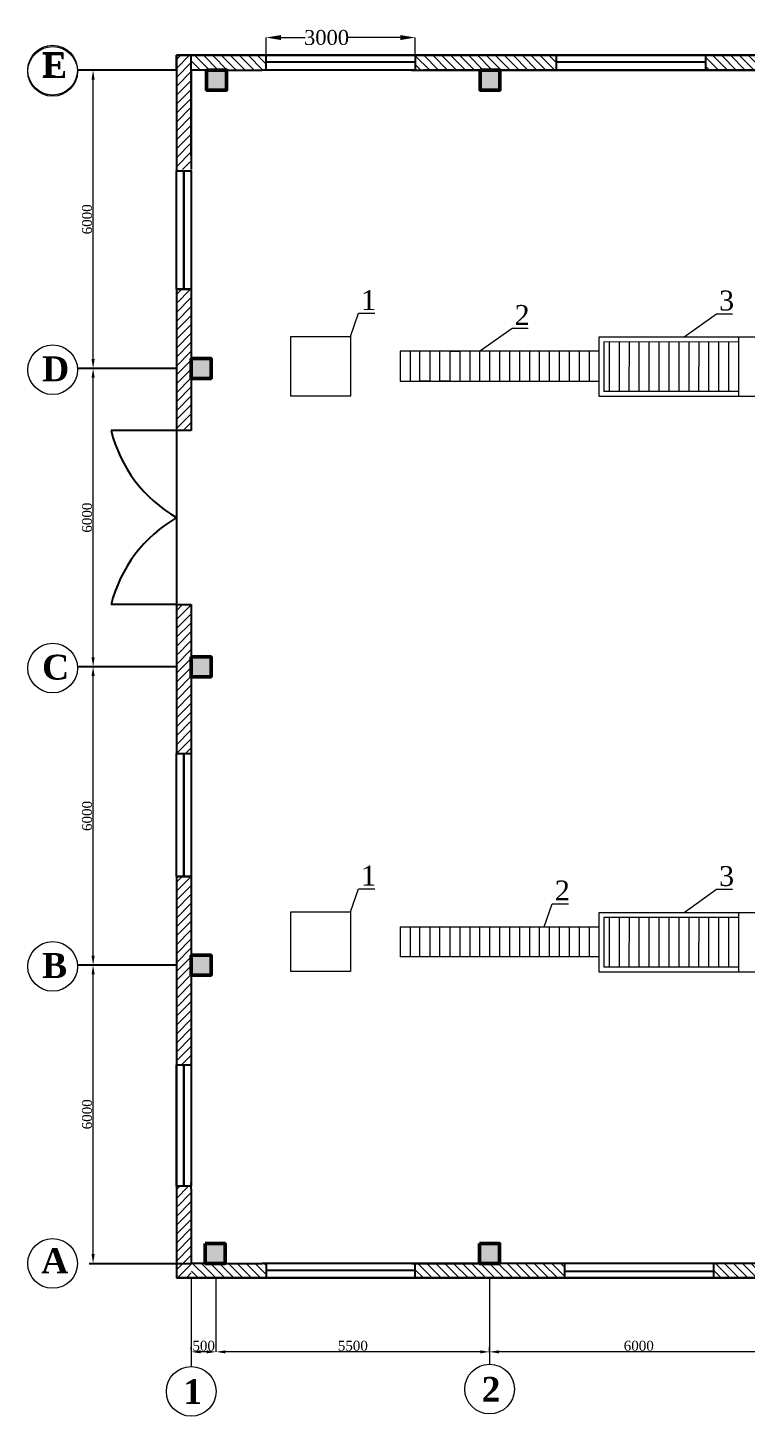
# Model space of a CAD drawing. Header units: inches. Extents: x -4475333 to 345677417, y -211198149 to 2125895.
# Drawn here: x -1902522 to -1888074, y 1209227 to 1237152 of the extents above; entities that cross this region are included whole.
import ezdxf

# ---------------------------------------------------------------- set-up
doc = ezdxf.new("R2010")
doc.units = ezdxf.units.IN
doc.header["$LTSCALE"] = 150
doc.header["$MEASUREMENT"] = 0
for name, color, linetype, lineweight in [('1. N thuong', 255, 'Continuous', 0), ('chuthichso', 8, 'Continuous', 0), ('cot', 2, 'Continuous', 50), ('NHA XUONG', 80, 'Continuous', 50)]:
    doc.layers.add(name, color=color, linetype=linetype, lineweight=lineweight)
for name, color, linetype in [('12132', 7, 'Continuous'), ('132132', 7, 'Continuous'), ('BUOC COT', 7, 'Continuous'), ('MATCAT', 132, 'Continuous')]:
    doc.layers.add(name, color=color, linetype=linetype)
doc.styles.add('1', font='times.ttf')
doc.styles.add('CHU DAM', font='arialbd.ttf', dxfattribs={"height": 200})
doc.styles.add('KICHTHUOC', font='times.ttf')
doc.styles.get("Standard").update_dxf_attribs({"font": 'times.ttf', "height": 100})
doc.dimstyles.new('75', dxfattribs={"dimtxt": 200, "dimasz": 188, "dimexe": 94, "dimexo": 47, "dimgap": 20, "dimtad": 1, "dimtoh": 1, "dimdec": 0, "dimtxsty": '1', "dimcen": 2.5, "dimclrt": 256, "dimadec": 0, "dimazin": 0, "dimtfac": 1, "dimtdec": 0, "dimtix": 1, "dimtmove": 0, "dimatfit": 2, "dimfxl": 1, "dimlwd": 9, "dimlwe": 9, "dimarcsym": 0})
doc.dimstyles.new('KICH THUOC HANG', dxfattribs={"dimtxt": 300, "dimasz": 300, "dimexe": 1.25, "dimexo": 0.625, "dimtad": 0, "dimtoh": 1, "dimdec": 0, "dimtxsty": 'KICHTHUOC', "dimcen": 2.5, "dimclrd": 256, "dimclre": 256, "dimclrt": 256, "dimadec": 0, "dimazin": 0, "dimtfac": 1, "dimtdec": 0, "dimtmove": 0, "dimatfit": 3, "dimldrblk": 'OBLIQUE', "dimfxl": 1, "dimlwd": 13, "dimlwe": 13, "dimarcsym": 1})

# ---------------------------------------------------------------- blocks, each defined once
blk = doc.blocks.new('*D136')
at = {"layer": '132132', "color": 0, "lineweight": 9, "ltscale": 3, "transparency": 16777216}
for p, q in [((-1901209, 1212488), (-1901209, 1218112)), ((-1901162, 1218300), (-1901115, 1218300)), ((-1901241, 1212300), (-1901115, 1212300))]:
    blk.add_line(p, q, dxfattribs=at)
at = {"layer": '132132', "color": 0, "lineweight": 0, "ltscale": 3, "transparency": 16777216}
for points in [[(-1901240, 1218112), (-1901177, 1218112), (-1901209, 1218300)], [(-1901240, 1212488), (-1901177, 1212488), (-1901209, 1212300)]]:
    blk.add_solid(points, dxfattribs=at)
at = {"layer": 'Defpoints', "color": 0, "lineweight": 0, "ltscale": 3, "transparency": 16777216}
for p in [(-1901209, 1218300), (-1901209, 1218300), (-1901288, 1212300)]:
    blk.add_point(p, dxfattribs=at)
at = {"layer": '132132', "lineweight": 9, "ltscale": 3, "transparency": 16777216, "insert": (-1901330, 1215300), "char_height": 200, "attachment_point": 5, "rotation": 90, "style": '1'}
blk.add_mtext('6000', dxfattribs=at)
blk = doc.blocks.new('*D139')
at = {"layer": '132132', "color": 0, "lineweight": 9, "ltscale": 3, "transparency": 16777216}
for p, q in [((-1893235, 1210569), (-1893235, 1210616)), ((-1887235, 1210569), (-1887235, 1210616)), ((-1887423, 1210522), (-1893047, 1210522))]:
    blk.add_line(p, q, dxfattribs=at)
at = {"layer": '132132', "color": 0, "lineweight": 0, "ltscale": 3, "transparency": 16777216}
for points in [[(-1893047, 1210553), (-1893047, 1210491), (-1893235, 1210522)], [(-1887423, 1210553), (-1887423, 1210491), (-1887235, 1210522)]]:
    blk.add_solid(points, dxfattribs=at)
at = {"layer": 'Defpoints', "color": 0, "lineweight": 0, "ltscale": 3, "transparency": 16777216}
for p in [(-1893235, 1210522), (-1893235, 1210522), (-1887235, 1210522)]:
    blk.add_point(p, dxfattribs=at)
at = {"layer": '132132', "lineweight": 9, "ltscale": 3, "transparency": 16777216, "insert": (-1890235, 1210644), "char_height": 200, "attachment_point": 5, "style": '1'}
blk.add_mtext('6000', dxfattribs=at)
blk = doc.blocks.new('*D140')
at = {"layer": '132132', "color": 0, "lineweight": 9, "ltscale": 3, "transparency": 16777216}
for p, q in [((-1899235, 1210569), (-1899235, 1210616)), ((-1898735, 1210569), (-1898735, 1210616)), ((-1898923, 1210522), (-1899047, 1210522))]:
    blk.add_line(p, q, dxfattribs=at)
at = {"layer": '132132', "color": 0, "lineweight": 0, "ltscale": 3, "transparency": 16777216}
for points in [[(-1899047, 1210553), (-1899047, 1210491), (-1899235, 1210522)], [(-1898923, 1210553), (-1898923, 1210491), (-1898735, 1210522)]]:
    blk.add_solid(points, dxfattribs=at)
at = {"layer": 'Defpoints', "color": 0, "lineweight": 0, "ltscale": 3, "transparency": 16777216}
for p in [(-1899235, 1210522), (-1899235, 1210522), (-1898735, 1210522)]:
    blk.add_point(p, dxfattribs=at)
at = {"layer": '132132', "lineweight": 9, "ltscale": 3, "transparency": 16777216, "insert": (-1898985, 1210644), "char_height": 200, "attachment_point": 5, "style": '1'}
blk.add_mtext('500', dxfattribs=at)
blk = doc.blocks.new('*D141')
at = {"layer": '132132', "color": 0, "lineweight": 9, "ltscale": 3, "transparency": 16777216}
for p, q in [((-1898735, 1210569), (-1898735, 1210616)), ((-1893235, 1210569), (-1893235, 1210616)), ((-1893423, 1210522), (-1898547, 1210522))]:
    blk.add_line(p, q, dxfattribs=at)
at = {"layer": '132132', "color": 0, "lineweight": 0, "ltscale": 3, "transparency": 16777216}
for points in [[(-1898547, 1210553), (-1898547, 1210491), (-1898735, 1210522)], [(-1893423, 1210553), (-1893423, 1210491), (-1893235, 1210522)]]:
    blk.add_solid(points, dxfattribs=at)
at = {"layer": 'Defpoints', "color": 0, "lineweight": 0, "ltscale": 3, "transparency": 16777216}
for p in [(-1898735, 1210522), (-1898735, 1210522), (-1893235, 1210522)]:
    blk.add_point(p, dxfattribs=at)
at = {"layer": '132132', "lineweight": 9, "ltscale": 3, "transparency": 16777216, "insert": (-1895985, 1210644), "char_height": 200, "attachment_point": 5, "style": '1'}
blk.add_mtext('5500', dxfattribs=at)
blk = doc.blocks.new('*D146')
at = {"layer": '132132', "color": 0, "lineweight": 9, "ltscale": 3, "transparency": 16777216}
for p, q in [((-1901161, 1224300), (-1901114, 1224300)), ((-1901208, 1218488), (-1901208, 1224112)), ((-1901241, 1218300), (-1901114, 1218300))]:
    blk.add_line(p, q, dxfattribs=at)
at = {"layer": '132132', "color": 0, "lineweight": 0, "ltscale": 3, "transparency": 16777216}
for points in [[(-1901240, 1224112), (-1901177, 1224112), (-1901208, 1224300)], [(-1901240, 1218488), (-1901177, 1218488), (-1901208, 1218300)]]:
    blk.add_solid(points, dxfattribs=at)
at = {"layer": 'Defpoints', "color": 0, "lineweight": 0, "ltscale": 3, "transparency": 16777216}
for p in [(-1901208, 1224300), (-1901208, 1224300), (-1901288, 1218300)]:
    blk.add_point(p, dxfattribs=at)
at = {"layer": '132132', "lineweight": 9, "ltscale": 3, "transparency": 16777216, "insert": (-1901330, 1221300), "char_height": 200, "attachment_point": 5, "rotation": 90, "style": '1'}
blk.add_mtext('6000', dxfattribs=at)
blk = doc.blocks.new('*D147')
at = {"layer": '132132', "color": 0, "lineweight": 9, "ltscale": 3, "transparency": 16777216}
for p, q in [((-1901208, 1224488), (-1901208, 1230112)), ((-1901161, 1230300), (-1901114, 1230300)), ((-1901241, 1224300), (-1901114, 1224300))]:
    blk.add_line(p, q, dxfattribs=at)
at = {"layer": '132132', "color": 0, "lineweight": 0, "ltscale": 3, "transparency": 16777216}
for points in [[(-1901240, 1230112), (-1901177, 1230112), (-1901208, 1230300)], [(-1901240, 1224488), (-1901177, 1224488), (-1901208, 1224300)]]:
    blk.add_solid(points, dxfattribs=at)
at = {"layer": 'Defpoints', "color": 0, "lineweight": 0, "ltscale": 3, "transparency": 16777216}
for p in [(-1901208, 1230300), (-1901208, 1230300), (-1901288, 1224300)]:
    blk.add_point(p, dxfattribs=at)
at = {"layer": '132132', "lineweight": 9, "ltscale": 3, "transparency": 16777216, "insert": (-1901330, 1227300), "char_height": 200, "attachment_point": 5, "rotation": 90, "style": '1'}
blk.add_mtext('6000', dxfattribs=at)
blk = doc.blocks.new('*D148')
at = {"layer": '132132', "color": 0, "lineweight": 9, "ltscale": 3, "transparency": 16777216}
for p, q in [((-1901162, 1236299), (-1901115, 1236299)), ((-1901209, 1230488), (-1901209, 1236111)), ((-1901241, 1230300), (-1901115, 1230300))]:
    blk.add_line(p, q, dxfattribs=at)
at = {"layer": '132132', "color": 0, "lineweight": 0, "ltscale": 3, "transparency": 16777216}
for points in [[(-1901240, 1236111), (-1901177, 1236111), (-1901209, 1236299)], [(-1901240, 1230488), (-1901177, 1230488), (-1901209, 1230300)]]:
    blk.add_solid(points, dxfattribs=at)
at = {"layer": 'Defpoints', "color": 0, "lineweight": 0, "ltscale": 3, "transparency": 16777216}
for p in [(-1901209, 1236299), (-1901209, 1236299), (-1901288, 1230300)]:
    blk.add_point(p, dxfattribs=at)
at = {"layer": '132132', "lineweight": 9, "ltscale": 3, "transparency": 16777216, "insert": (-1901330, 1233300), "char_height": 200, "attachment_point": 5, "rotation": 90, "style": '1'}
blk.add_mtext('6000', dxfattribs=at)
blk = doc.blocks.new('*D152')
at = {"layer": '132132', "lineweight": 13, "transparency": 16777216}
for p, q in [((-1897731, 1236599), (-1897731, 1236956)), ((-1897431, 1236955), (-1896941, 1236955)), ((-1895031, 1236955), (-1896088, 1236955)), ((-1894731, 1236599), (-1894731, 1236956))]:
    blk.add_line(p, q, dxfattribs=at)
at = {"layer": '132132', "lineweight": 0, "transparency": 16777216}
for points in [[(-1897431, 1237005), (-1897431, 1236905), (-1897731, 1236955)], [(-1895031, 1237005), (-1895031, 1236905), (-1894731, 1236955)]]:
    blk.add_solid(points, dxfattribs=at)
at = {"layer": 'Defpoints', "color": 0, "lineweight": 0, "transparency": 16777216}
for p in [(-1894731, 1236955), (-1897731, 1236598), (-1894731, 1236598)]:
    blk.add_point(p, dxfattribs=at)
at = {"layer": '132132', "lineweight": 9, "transparency": 16777216, "insert": (-1896514, 1236955), "char_height": 300, "attachment_point": 5, "style": 'KICHTHUOC'}
blk.add_mtext('3000', dxfattribs=at)
blk = doc.blocks.new('_Oblique')
at = {"color": 0, "linetype": 'ByBlock', "lineweight": -2}
blk.add_line((-0.5, -0.5), (0.5, 0.5), dxfattribs=at)

msp = doc.modelspace()

# ---------------------------------------------------------------- hatches: boundary and pattern name
at = {"layer": '12132', "lineweight": 5}
h = msp.add_hatch(dxfattribs=at)
h.set_pattern_fill('ANSI31', color=3, scale=40, style=0)
h.set_pattern_definition([(45, (-5149791.03, 1175681.84), (-89.802561, 89.802561), [])])
h.paths.add_polyline_path([(-1899234.9, 1235744.2), (-1899234.9, 1236597.9), (-1899530.6, 1236598.3), (-1899533.5, 1236244.2), (-1899533.5, 1234299.7), (-1899234.9, 1234299.7)])
h = msp.add_hatch(dxfattribs=at)
h.set_pattern_fill('ANSI31', color=3, scale=40, angle=-90, style=0)
h.set_pattern_definition([(315, (-1958859.7, 4462547.19), (89.802561, 89.802561), [])])
h.paths.add_polyline_path([(-1898797.4, 1236598.1), (-1897730.5, 1236598.1), (-1897730.5, 1236299.6), (-1898297.4, 1236299.6), (-1899224, 1236299.6), (-1899224, 1236598.1)])
h = msp.add_hatch(dxfattribs=at)
h.set_pattern_fill('ANSI31', color=3, scale=40, angle=-90, style=0)
h.set_pattern_definition([(315, (-1953350.73, 4462547.19), (89.802561, 89.802561), [])])
h.paths.add_polyline_path([(-1893288.4, 1236598.1), (-1891891.3, 1236598.1), (-1891891.3, 1236299.6), (-1892788.4, 1236299.6), (-1894730.5, 1236299.6), (-1894730.5, 1236598.8)])
h = msp.add_hatch(dxfattribs=at)
h.set_pattern_fill('ANSI31', color=3, scale=40, angle=-90, style=0)
h.set_pattern_definition([(315, (-1947185.52, 4462547.19), (89.802561, 89.802561), [])])
h.paths.add_polyline_path([(-1887123.2, 1236598.1), (-1885726.1, 1236598.1), (-1885726.1, 1236299.6), (-1886623.2, 1236299.6), (-1888891.3, 1236299.6), (-1888891.3, 1236598.1)])
for points in [[(-1898525.7, 1235899.6), (-1898525.7, 1236299.6), (-1898925.7, 1236299.6), (-1898925.7, 1235899.6)], [(-1898525.7, 1235899.6), (-1898525.7, 1236299.6), (-1898925.7, 1236299.6), (-1898925.7, 1235899.6)], [(-1893026.1, 1235899.6), (-1893026.1, 1236299.6), (-1893426.1, 1236299.6), (-1893426.1, 1235899.6)], [(-1893026.1, 1235899.6), (-1893026.1, 1236299.6), (-1893426.1, 1236299.6), (-1893426.1, 1235899.6)], [(-1898834.9, 1230099.7), (-1898834.9, 1230499.7), (-1899234.9, 1230499.7), (-1899234.9, 1230099.7)], [(-1898834.9, 1224099.7), (-1898834.9, 1224499.7), (-1899234.9, 1224499.7), (-1899234.9, 1224099.7)], [(-1898834.9, 1218099.7), (-1898834.9, 1218499.7), (-1899234.9, 1218499.7), (-1899234.9, 1218099.7)], [(-1898553.2, 1212299.9), (-1898553.2, 1212699.9), (-1898953.2, 1212699.9), (-1898953.2, 1212299.9)], [(-1893034.9, 1212299.9), (-1893034.9, 1212699.9), (-1893434.9, 1212699.9), (-1893434.9, 1212299.9)]]:
    msp.add_hatch(color=7, dxfattribs=at).paths.add_polyline_path(points)
h = msp.add_hatch(dxfattribs=at)
h.set_pattern_fill('ANSI31', color=3, scale=40, style=0)
h.set_pattern_definition([(45, (-5149791.03, 1170237.37), (-89.802561, 89.802561), [])])
h.paths.add_polyline_path([(-1899234.9, 1230299.7), (-1899234.9, 1231893), (-1899533.5, 1231893), (-1899533.5, 1230799.7), (-1899533.5, 1229049.6), (-1899234.9, 1229049.6)])
h = msp.add_hatch(dxfattribs=at)
h.set_pattern_fill('ANSI31', color=3, scale=40, style=0)
h.set_pattern_definition([(45, (-5149791.03, 1164237.37), (-89.802561, 89.802561), [])])
h.paths.add_polyline_path([(-1899234.9, 1224299.7), (-1899234.9, 1225549.6), (-1899547.4, 1225549.6), (-1899533.5, 1224799.7), (-1899533.5, 1222556.2), (-1899234.9, 1222556.2)])
h = msp.add_hatch(dxfattribs=at)
h.set_pattern_fill('ANSI31', color=3, scale=40, style=0)
h.set_pattern_definition([(45, (-5149791.03, 1158237.37), (-89.802561, 89.802561), [])])
h.paths.add_polyline_path([(-1899234.9, 1218299.7), (-1899234.9, 1220082.5), (-1899533.5, 1220082.5), (-1899533.5, 1218799.7), (-1899533.5, 1216295.5), (-1899234.9, 1216295.5)])
h = msp.add_hatch(dxfattribs=at)
h.set_pattern_fill('ANSI31', color=3, scale=40, style=0)
h.set_pattern_definition([(45, (-5149791.03, 1152237.37), (-89.802561, 89.802561), [])])
h.paths.add_polyline_path([(-1899234.9, 1212299.7), (-1899234.9, 1213852), (-1899533.5, 1213852), (-1899533.5, 1212799.7), (-1899533.5, 1212010.2), (-1899234.9, 1212010.2)])
h = msp.add_hatch(dxfattribs=at)
h.set_pattern_fill('ANSI31', color=3, scale=40, angle=-90, style=0)
h.set_pattern_definition([(315, (-1958859.7, 4462457.69), (89.802561, 89.802561), [])])
h.paths.add_polyline_path([(-1898797.4, 1212010.2), (-1897730.5, 1212011.3), (-1897730.5, 1212298.7), (-1898297.4, 1212299.9), (-1899234.9, 1212299.9), (-1899224, 1212010.2)])
h = msp.add_hatch(dxfattribs=at)
h.set_pattern_fill('ANSI31', color=3, scale=40, angle=-90, style=0)
h.set_pattern_definition([(315, (-1953350.73, 4439747.26), (89.802561, 89.802561), [])])
h.paths.add_polyline_path([(-1893288.4, 1212010.2), (-1891726.1, 1212010.2), (-1891726.1, 1212299.7), (-1892788.4, 1212299.7), (-1894730.5, 1212299.9), (-1894730.5, 1212010.2)])
h = msp.add_hatch(dxfattribs=at)
h.set_pattern_fill('ANSI31', color=3, scale=40, angle=-90, style=0)
h.set_pattern_definition([(315, (-1947185.52, 4439747.26), (89.802561, 89.802561), [])])
h.paths.add_polyline_path([(-1887123.2, 1212010.2), (-1885726.1, 1212010.2), (-1885726.1, 1212299.9), (-1886623.2, 1212299.7), (-1888726.1, 1212299.7), (-1888726.1, 1212010.2)])

# ---------------------------------------------------------------- linework, layer by layer
at = {"color": 3}
for p, q in [((-1899533.6, 1236299.6), (-1899533.6, 1236598.1)), ((-1899533.6, 1236598.1), (-1899533.6, 1236598.1)), ((-1898725.7, 1236598.1), (-1899533.6, 1236598.1)), ((-1899533.6, 1236598.1), (-1885726.1, 1236598.1)), ((-1899533.5, 1236598.2), (-1899533.5, 1234577.5)), ((-1899533.5, 1236598.2), (-1899533.5, 1234799.7)), ((-1899234.9, 1234577.5), (-1899234.9, 1236598.2)), ((-1898916.8, 1236598.1), (-1898725.7, 1236598.1)), ((-1898916.8, 1236598.1), (-1898725.7, 1236598.1)), ((-1885726.1, 1236598.1), (-1898725.7, 1236598.1)), ((-1897730.5, 1236299.6), (-1897730.5, 1236598.1)), ((-1897730.5, 1236598.1), (-1894730.5, 1236598.1)), ((-1894730.5, 1236598.1), (-1894730.5, 1236299.6)), ((-1891891.3, 1236299.6), (-1891891.3, 1236598.1)), ((-1891891.3, 1236598.1), (-1888891.3, 1236598.1)), ((-1889863.5, 1236598.1), (-1887913.5, 1236598.1)), ((-1888891.3, 1236598.1), (-1888891.3, 1236299.6)), ((-1888726.1, 1236598.1), (-1885726.1, 1236598.1)), ((-1899234.9, 1234799.7), (-1899234.9, 1236299.7)), ((-1899234.9, 1236299.7), (-1899234.9, 1234577.5)), ((-1898725.7, 1236299.6), (-1899234.9, 1236299.6)), ((-1898734.9, 1236299.6), (-1899234.9, 1236299.6)), ((-1898753.2, 1236299.6), (-1898953.3, 1236299.6)), ((-1898944.3, 1236299.6), (-1897805.8, 1236299.6)), ((-1898944.3, 1236299.6), (-1897805.8, 1236299.6)), ((-1898726.1, 1236299.6), (-1897805.8, 1236299.6)), ((-1898535.1, 1236299.6), (-1898335.1, 1236299.6)), ((-1894805.8, 1236299.6), (-1897805.8, 1236299.6)), ((-1894730.5, 1236459.1), (-1897730.5, 1236459.1)), ((-1894730.5, 1236299.6), (-1897730.5, 1236299.6)), ((-1894805.8, 1236299.6), (-1887226.1, 1236299.6)), ((-1894805.8, 1236299.6), (-1887226.1, 1236299.6)), ((-1894805.8, 1236299.6), (-1893226.1, 1236299.6)), ((-1894805.8, 1236299.6), (-1891976.1, 1236299.6)), ((-1891235.1, 1236299.6), (-1894565.3, 1236299.6)), ((-1893830.9, 1236299.6), (-1893630.9, 1236299.6)), ((-1893426.1, 1236299.6), (-1893626.1, 1236299.6)), ((-1893226.1, 1236299.6), (-1887726.1, 1236299.6)), ((-1892935.1, 1236299.6), (-1893135.1, 1236299.6)), ((-1888976.1, 1236299.6), (-1891976.1, 1236299.6)), ((-1891976.1, 1236299.6), (-1891976.1, 1236299.6)), ((-1888891.3, 1236459.1), (-1891891.3, 1236459.1)), ((-1888891.3, 1236299.6), (-1891891.3, 1236299.6)), ((-1889476.1, 1236299.6), (-1891476.1, 1236299.6)), ((-1890983.9, 1236299.6), (-1890783.9, 1236299.6)), ((-1890563.4, 1236299.6), (-1890563.4, 1236299.6)), ((-1888613.5, 1236299.6), (-1889863.5, 1236299.6)), ((-1887726.1, 1236299.6), (-1889476.1, 1236299.6)), ((-1888613.5, 1236299.6), (-1888113.5, 1236299.6)), ((-1888313.5, 1236299.6), (-1888513.5, 1236299.6)), ((-1887913.5, 1236299.6), (-1888113.5, 1236299.6)), ((-1899533.5, 1236206.4), (-1899533.5, 1234577.5)), ((-1899234.9, 1236206.4), (-1899234.9, 1234577.5)), ((-1899533.5, 1234799.7), (-1899533.5, 1234277.5)), ((-1899234.9, 1234799.7), (-1899234.9, 1234299.7)), ((-1899234.9, 1234799.7), (-1899234.9, 1234799.7)), ((-1899533.5, 1231893), (-1899533.5, 1229049.6)), ((-1899533.5, 1231893), (-1899234.9, 1231893)), ((-1899234.9, 1231893), (-1899234.9, 1229049.6)), ((-1899533.5, 1229049.6), (-1900847.9, 1229049.6)), ((-1899234.9, 1229049.6), (-1899533.5, 1229049.6)), ((-1899533.5, 1225549.6), (-1900847.9, 1225549.6)), ((-1899533.5, 1225549.6), (-1899533.5, 1222556.2)), ((-1899533.5, 1225549.6), (-1899234.9, 1225549.6)), ((-1899234.9, 1225549.6), (-1899234.9, 1222556.2)), ((-1899234.9, 1224299.7), (-1899234.9, 1222556.2)), ((-1899533.6, 1220082.5), (-1899533.6, 1212210.2)), ((-1899533.5, 1220082.5), (-1899234.9, 1220082.5)), ((-1899234.9, 1220082.5), (-1899234.9, 1216295.5)), ((-1899234.9, 1218299.7), (-1899234.9, 1216295.5)), ((-1899234.9, 1218099.7), (-1899234.9, 1213919.2)), ((-1899234.9, 1217253.4), (-1899234.9, 1216549.2)), ((-1899234.9, 1216440.9), (-1899234.9, 1216440.9)), ((-1899234.9, 1216295.5), (-1899234.9, 1216295.5)), ((-1899234.9, 1213799.7), (-1899234.9, 1213919.2)), ((-1899533.6, 1213799.7), (-1899533.6, 1212010.2)), ((-1899234.9, 1213799.7), (-1899234.9, 1212299.9)), ((-1899234.9, 1213799.7), (-1899234.9, 1213799.7)), ((-1899234.9, 1213799.7), (-1899234.9, 1212299.9)), ((-1899533.6, 1212210.2), (-1899533.6, 1212010.2)), ((-1898725.7, 1212299.9), (-1899234.9, 1212299.9)), ((-1898734.9, 1212299.9), (-1899234.9, 1212299.9)), ((-1898753.2, 1212299.9), (-1898953.3, 1212299.9)), ((-1898944.3, 1212299.9), (-1897805.8, 1212299.9)), ((-1898944.3, 1212299.9), (-1897805.8, 1212299.9)), ((-1898726.1, 1212299.9), (-1897805.8, 1212299.9)), ((-1898535.1, 1212299.9), (-1898335.1, 1212299.9)), ((-1894805.8, 1212299.9), (-1897805.8, 1212299.9)), ((-1894730.5, 1212299.9), (-1897730.5, 1212299.9)), ((-1897730.5, 1212299.9), (-1897730.5, 1212010.2)), ((-1894805.8, 1212299.9), (-1893226.1, 1212299.9)), ((-1894730.5, 1212010.2), (-1894730.5, 1212299.9)), ((-1887426.1, 1212299.9), (-1894730.5, 1212299.9)), ((-1893830.9, 1212299.9), (-1893630.9, 1212299.9)), ((-1893426.1, 1212299.9), (-1893626.1, 1212299.9)), ((-1892935.1, 1212299.9), (-1893135.1, 1212299.9)), ((-1891726.1, 1212299.7), (-1891726.1, 1212010.2)), ((-1888726.1, 1212010.2), (-1888726.1, 1212299.7)), ((-1899533.6, 1212010.2), (-1899533.6, 1212010.2)), ((-1898725.7, 1212010.2), (-1899533.6, 1212010.2)), ((-1899533.6, 1212010.2), (-1885726.1, 1212010.2)), ((-1898916.8, 1212010.2), (-1898725.7, 1212010.2)), ((-1898916.8, 1212010.2), (-1898725.7, 1212010.2)), ((-1885726.1, 1212010.2), (-1898725.7, 1212010.2)), ((-1894730.5, 1212155), (-1897730.5, 1212155)), ((-1897730.5, 1212010.2), (-1894730.5, 1212010.2)), ((-1888726.1, 1212140.3), (-1891726.1, 1212140.3)), ((-1888560.9, 1212010.2), (-1885726.1, 1212010.2))]:
    msp.add_line(p, q, dxfattribs=at)
at = {"linetype": 'ByBlock'}
for p, q in [((-1899533.5, 1236299.7), (-1901522.2, 1236299.7)), ((-1899533.5, 1236299.5), (-1901522.2, 1236299.7)), ((-1899533.5, 1236299.4), (-1901522.2, 1236299.4)), ((-1899533.5, 1230299.5), (-1901522.2, 1230299.5)), ((-1899533.5, 1224299.6), (-1901522.2, 1224299.6)), ((-1899533.5, 1218299.7), (-1901522.2, 1218299.7))]:
    msp.add_line(p, q, dxfattribs=at)
at = {"color": 7}
for p, q in [((-1898525.7, 1236099.6), (-1898525.7, 1235899.6)), ((-1893026.1, 1236099.6), (-1893026.1, 1235899.6)), ((-1899234.9, 1218299.7), (-1899234.9, 1218099.7)), ((-1899234.9, 1218099.7), (-1899234.9, 1217899.7))]:
    msp.add_line(p, q, dxfattribs=at)
for p, q in [((-1899533.5, 1229049.6), (-1899533.5, 1225549.6)), ((-1901287.8, 1212299.9), (-1899234.9, 1212299.9))]:
    msp.add_line(p, q)
at = {"color": 3}
for points in [[(-1899533.9, 1234277.5), (-1899235.3, 1234277.5)], [(-1899234.9, 1220082.5), (-1899234.9, 1218299.7)]]:
    msp.add_lwpolyline(points, dxfattribs=at)
for points in [[(-1899533.5, 1234277.5), (-1899234.9, 1234277.5), (-1899234.9, 1231893), (-1899533.5, 1231893)], [(-1899384.2, 1234277.5), (-1899384.2, 1234277.5), (-1899384.2, 1231893), (-1899384.2, 1231893)], [(-1899533.5, 1222556.2), (-1899234.9, 1222556.2), (-1899234.9, 1220082.5), (-1899533.5, 1220082.5)], [(-1899384.2, 1222556.2), (-1899384.2, 1222556.2), (-1899384.2, 1220082.5), (-1899384.2, 1220082.5)], [(-1899533.5, 1216295.5), (-1899234.9, 1216295.5), (-1899234.9, 1213852), (-1899533.5, 1213852)], [(-1899383.7, 1216295.5), (-1899383.7, 1216295.5), (-1899383.7, 1213852), (-1899383.7, 1213852)]]:
    msp.add_lwpolyline(points, close=True, dxfattribs=at)
for centre, start, end in [((-1898099.1, 1229745.6), 194.20907, 239.61089), ((-1898099.1, 1224853.6), 120.38911, 165.79093)]:
    msp.add_arc(centre, 2835.6, start, end, dxfattribs=at)
at = {"layer": '1. N thuong', "lineweight": 0}
for p, q in [((-1897234.9, 1230944.8), (-1896034.9, 1230944.8)), ((-1897234.9, 1229744.8), (-1897234.9, 1230944.8)), ((-1896034.9, 1230944.8), (-1896034.9, 1229744.8)), ((-1891034.9, 1229735.3), (-1891034.9, 1230935.3)), ((-1891034.9, 1230935.3), (-1887610.9, 1230935.3)), ((-1891034.9, 1230935.3), (-1890934.9, 1230935.3)), ((-1888225, 1229735.3), (-1888225, 1230935.3)), ((-1891034.9, 1230644.8), (-1895034.9, 1230644.8)), ((-1895034.9, 1230644.8), (-1895034.9, 1230044.8)), ((-1894644.9, 1230644.8), (-1894844.9, 1230644.8)), ((-1894834.9, 1230644.8), (-1894834.9, 1230044.8)), ((-1894634.9, 1230044.8), (-1894634.9, 1230644.8)), ((-1894244.9, 1230644.8), (-1894444.9, 1230644.8)), ((-1894434.9, 1230644.8), (-1894434.9, 1230044.8)), ((-1894234.9, 1230044.8), (-1894234.9, 1230644.8)), ((-1894034.9, 1230644.8), (-1894134.9, 1230644.8)), ((-1891034.9, 1230644.8), (-1894034.9, 1230644.8)), ((-1894034.9, 1230644.8), (-1894034.9, 1230044.8)), ((-1894034.9, 1230644.8), (-1893834.9, 1230644.8)), ((-1893834.9, 1230644.8), (-1893834.9, 1230044.8)), ((-1893634.9, 1230644.8), (-1893634.9, 1230044.8)), ((-1893434.9, 1230644.8), (-1893434.9, 1230044.8)), ((-1893234.9, 1230644.8), (-1893234.9, 1230044.8)), ((-1893034.9, 1230644.8), (-1893034.9, 1230044.8)), ((-1892834.9, 1230644.8), (-1892834.9, 1230044.8)), ((-1892634.9, 1230644.8), (-1892634.9, 1230044.8)), ((-1892434.9, 1230644.8), (-1892434.9, 1230044.8)), ((-1892234.9, 1230644.8), (-1892234.9, 1230044.8)), ((-1892034.9, 1230644.8), (-1892034.9, 1230044.8)), ((-1891834.9, 1230644.8), (-1891834.9, 1230044.8)), ((-1891634.9, 1230644.8), (-1891634.9, 1230044.8)), ((-1891434.9, 1230644.8), (-1891434.9, 1230044.8)), ((-1891234.9, 1230644.8), (-1891234.9, 1230044.8)), ((-1890934.9, 1230835.2), (-1890934.9, 1229835.3)), ((-1888224.4, 1230832.1), (-1890934.9, 1230835.2)), ((-1890825, 1229838), (-1890823.9, 1230834.9)), ((-1890625, 1229835.3), (-1890623.9, 1230832.3)), ((-1890425, 1229835.3), (-1890423.9, 1230832.3)), ((-1890225, 1229835.3), (-1890223.9, 1230832.3)), ((-1890025, 1229835.3), (-1890023.9, 1230832.3)), ((-1889825, 1229835.3), (-1889823.9, 1230832.3)), ((-1889625, 1229835.3), (-1889623.9, 1230832.3)), ((-1889425, 1229835.3), (-1889423.9, 1230832.3)), ((-1889225, 1229835.3), (-1889223.9, 1230832.3)), ((-1889025, 1229836), (-1889023.9, 1230832.9)), ((-1888825, 1229835.3), (-1888823.9, 1230832.3)), ((-1888625, 1229835.3), (-1888623.9, 1230832.3)), ((-1888425, 1229835.3), (-1888423.9, 1230832.3)), ((-1891034.9, 1229735.3), (-1891034.9, 1230335.3)), ((-1895034.9, 1230044.8), (-1891034.9, 1230044.8)), ((-1894444.9, 1230044.8), (-1894644.9, 1230044.8)), ((-1894044.9, 1230044.8), (-1894244.9, 1230044.8)), ((-1894044.9, 1230044.8), (-1894044.9, 1230044.8)), ((-1894034.9, 1230044.8), (-1891034.9, 1230044.8)), ((-1888225, 1229835.3), (-1890934.9, 1229835.3)), ((-1888225, 1229835.3), (-1888325, 1229835.3)), ((-1888225, 1229735.3), (-1888225, 1229835.3)), ((-1896034.9, 1229744.8), (-1897234.9, 1229744.8)), ((-1887610.9, 1229735.3), (-1891034.9, 1229735.3)), ((-1897234.9, 1219369.9), (-1896034.9, 1219369.9)), ((-1897234.9, 1218169.9), (-1897234.9, 1219369.9)), ((-1896034.9, 1219369.9), (-1896034.9, 1218169.9)), ((-1891034.9, 1218160.4), (-1891034.9, 1219360.4)), ((-1891034.9, 1219360.4), (-1887610.9, 1219360.4)), ((-1890934.9, 1219260.3), (-1890934.9, 1218260.4)), ((-1888224.4, 1219257.2), (-1890934.9, 1219260.3)), ((-1890825, 1218263.1), (-1890823.9, 1219260)), ((-1890625, 1218260.4), (-1890623.9, 1219257.3)), ((-1890425, 1218260.4), (-1890423.9, 1219257.3)), ((-1890225, 1218260.4), (-1890223.9, 1219257.3)), ((-1890025, 1218260.4), (-1890023.9, 1219257.3)), ((-1889825, 1218260.4), (-1889823.9, 1219257.3)), ((-1889625, 1218260.4), (-1889623.9, 1219257.3)), ((-1889425, 1218260.4), (-1889423.9, 1219257.3)), ((-1889225, 1218260.4), (-1889223.9, 1219257.3)), ((-1889025, 1218261), (-1889023.9, 1219258)), ((-1888825, 1218260.4), (-1888823.9, 1219257.3)), ((-1888625, 1218260.4), (-1888623.9, 1219257.3)), ((-1888425, 1218260.4), (-1888423.9, 1219257.3)), ((-1888225, 1218160.4), (-1888225, 1219360.4)), ((-1895034.9, 1219069.9), (-1895034.9, 1219069.9)), ((-1895034.9, 1219069.9), (-1895034.9, 1218469.9)), ((-1895034.9, 1219069.9), (-1891034.9, 1219069.9)), ((-1894834.9, 1219069.9), (-1894834.9, 1218469.9)), ((-1894634.9, 1218469.9), (-1894634.9, 1219069.9)), ((-1894434.9, 1219069.9), (-1894434.9, 1218469.9)), ((-1894234.9, 1218469.9), (-1894234.9, 1219069.9)), ((-1894034.9, 1219069.9), (-1894034.9, 1218469.9)), ((-1893834.9, 1219069.9), (-1893834.9, 1218469.9)), ((-1893634.9, 1219069.9), (-1893634.9, 1218469.9)), ((-1893434.9, 1219069.9), (-1893434.9, 1218469.9)), ((-1893234.9, 1219069.9), (-1893234.9, 1218469.9)), ((-1893034.9, 1219069.9), (-1893034.9, 1218469.9)), ((-1892834.9, 1219069.9), (-1892834.9, 1218469.9)), ((-1892634.9, 1219069.9), (-1892634.9, 1218469.9)), ((-1892434.9, 1219069.9), (-1892434.9, 1218469.9)), ((-1892234.9, 1219069.9), (-1892234.9, 1218469.9)), ((-1892034.9, 1219069.9), (-1892034.9, 1218469.9)), ((-1891834.9, 1219069.9), (-1891834.9, 1218469.9)), ((-1891634.9, 1219069.9), (-1891634.9, 1218469.9)), ((-1891434.9, 1219069.9), (-1891434.9, 1218469.9)), ((-1891234.9, 1219069.9), (-1891234.9, 1218469.9)), ((-1891034.9, 1218469.9), (-1895034.9, 1218469.9)), ((-1894034.9, 1218469.9), (-1894034.9, 1218469.9)), ((-1896034.9, 1218169.9), (-1897234.9, 1218169.9)), ((-1887610.9, 1218160.4), (-1891034.9, 1218160.4)), ((-1888225, 1218260.4), (-1890934.9, 1218260.4)), ((-1888225, 1218160.4), (-1888225, 1218260.4))]:
    msp.add_line(p, q, dxfattribs=at)
at = {"layer": 'BUOC COT', "color": 7, "lineweight": 20, "ltscale": 10}
for p, q in [((-1899234.9, 1212010.2), (-1899234.9, 1210227.4)), ((-1898734.9, 1210522.1), (-1898734.9, 1212010.2)), ((-1893234.9, 1212010.2), (-1893234.9, 1210273.4))]:
    msp.add_line(p, q, dxfattribs=at)
at = {"layer": 'BUOC COT', "lineweight": 13, "ltscale": 10}
for centre in [(-1902022.2, 1236299.7), (-1902021.6, 1236275), (-1902021.6, 1236274.8), (-1902021.6, 1230274.9), (-1902021.6, 1224274.9), (-1902021.6, 1218275), (-1902022.2, 1212299.9), (-1893234.9, 1209773.4), (-1899234.9, 1209727.4)]:
    msp.add_circle(centre, 500, dxfattribs=at)
at = {"layer": 'chuthichso', "lineweight": 0}
for p, q in [((-1896035, 1230944.8), (-1895869, 1231408.8)), ((-1895869, 1231408.8), (-1895546.1, 1231408.8)), ((-1889322.9, 1230935.3), (-1888670, 1231399.3)), ((-1888670, 1231399.3), (-1888347.2, 1231399.3)), ((-1893434.9, 1230644.8), (-1892782, 1231108.8)), ((-1892782, 1231108.8), (-1892459.2, 1231108.8)), ((-1896035, 1219369.8), (-1895869, 1219833.8)), ((-1895869, 1219833.8), (-1895546.1, 1219833.8)), ((-1889322.9, 1219360.4), (-1888670, 1219824.3)), ((-1888670, 1219824.3), (-1888347.2, 1219824.3)), ((-1892139.9, 1219069.8), (-1891973.9, 1219533.8)), ((-1891973.9, 1219533.8), (-1891651, 1219533.8))]:
    msp.add_line(p, q, dxfattribs=at)
at = {"layer": 'cot', "color": 7}
for points in [[(-1898925.7, 1236299.6), (-1898525.7, 1236299.6), (-1898525.7, 1235899.6), (-1898925.7, 1235899.6)], [(-1898925.7, 1236299.6), (-1898525.7, 1236299.6), (-1898525.7, 1235899.6), (-1898925.7, 1235899.6)], [(-1893426.1, 1236299.6), (-1893026.1, 1236299.6), (-1893026.1, 1235899.6), (-1893426.1, 1235899.6)], [(-1893426.1, 1236299.6), (-1893026.1, 1236299.6), (-1893026.1, 1235899.6), (-1893426.1, 1235899.6)], [(-1899234.9, 1230499.7), (-1898834.9, 1230499.7), (-1898834.9, 1230099.7), (-1899234.9, 1230099.7)], [(-1899234.9, 1224499.7), (-1898834.9, 1224499.7), (-1898834.9, 1224099.7), (-1899234.9, 1224099.7)], [(-1899234.9, 1218499.7), (-1898834.9, 1218499.7), (-1898834.9, 1218099.7), (-1899234.9, 1218099.7)], [(-1898953.2, 1212699.9), (-1898553.2, 1212699.9), (-1898553.2, 1212299.9), (-1898953.2, 1212299.9)], [(-1893434.9, 1212699.9), (-1893034.9, 1212699.9), (-1893034.9, 1212299.9), (-1893434.9, 1212299.9)]]:
    msp.add_lwpolyline(points, close=True, dxfattribs=at)
at = {"layer": 'MATCAT', "color": 3, "lineweight": 9, "ltscale": 3}
for p, q in [((-1899234.9, 1210555.3), (-1899234.9, 1210453.3)), ((-1893234.9, 1210499.3), (-1893234.9, 1210624.1))]:
    msp.add_line(p, q, dxfattribs=at)

# ---------------------------------------------------------------- texts
at = {"layer": '1. N thuong', "lineweight": 0, "char_height": 400, "width": 236.121, "attachment_point": 1}
for s, insert in [('1', (-1895818.6, 1231876.2)), ('3', (-1888620.5, 1231866.8)), ('2', (-1892732.5, 1231576.3)), ('1', (-1895818.6, 1220301.3)), ('3', (-1888620.5, 1220291.8)), ('2', (-1891923.6, 1220001.3))]:
    msp.add_mtext(s, dxfattribs=dict(at, insert=insert))
at = {"layer": 'NHA XUONG', "color": 50, "lineweight": 18, "ltscale": 10, "char_height": 500, "attachment_point": 1, "style": 'CHU DAM'}
for s, insert, width in [('{\\fTimes New Roman|b1|i0|c0|p18;F}', (-1902235.4, 1236666.2), 872.228), ('{\\fTimes New Roman|b1|i0|c0|p18;E}', (-1902234.8, 1236641.5), 872.228), ('{\\fTimes New Roman|b1|i0|c0|p18;D}', (-1902234.7, 1230542.8), 872.228), ('{\\fTimes New Roman|b1|i0|c0|p18;C}', (-1902234.7, 1224542.9), 872.228), ('{\\fTimes New Roman|b1|i0|c0|p18;B}', (-1902234.8, 1218543), 872.228), ('{\\fTimes New Roman|b1|i0|c0|p18;A}', (-1902252.8, 1212604.3), 872.228), ('{\\fTimes New Roman|b1|i0|c0|p18;1}', (-1899394.7, 1209972.2), 762.076), ('{\\fTimes New Roman|b1|i0|c0|p18;2}', (-1893394.7, 1210018.2), 762.076)]:
    msp.add_mtext(s, dxfattribs=dict(at, insert=insert, width=width))

# ---------------------------------------------------------------- dimensions: what is measured, and where the dimension line sits
at = {"layer": '132132', "lineweight": 9}
dim = msp.add_linear_dim(base=(-1894730.5, 1236955), p1=(-1897730.5, 1236598.1), p2=(-1894730.5, 1236598.1), dimstyle='KICH THUOC HANG', dxfattribs=at)
dim.commit()
dim.dimension.update_dxf_attribs({"geometry": '*D152', "text_midpoint": (-1896514.3, 1236955), "dimtype": 160})
at = {"layer": '132132', "color": 0, "lineweight": 9, "ltscale": 3}
for base, p1, p2, picture, middle in [((-1901208.5, 1236299.4), (-1901287.8, 1230299.6), (-1901208.5, 1236299.4), '*D148', (-1901330.2, 1233299.5)), ((-1901208.4, 1230299.5), (-1901287.8, 1224299.7), (-1901208.4, 1230299.5), '*D147', (-1901330.2, 1227299.6)), ((-1901208.5, 1224299.6), (-1901287.8, 1218299.8), (-1901208.5, 1224299.6), '*D146', (-1901330.2, 1221299.7)), ((-1901208.5, 1218299.7), (-1901287.8, 1212299.9), (-1901208.5, 1218299.7), '*D136', (-1901330.2, 1215299.8))]:
    dim = msp.add_linear_dim(base=base, p1=p1, p2=p2, angle=90, dimstyle='75', dxfattribs=at)
    dim.commit()
    dim.dimension.update_dxf_attribs({"geometry": picture, "text_midpoint": middle})
for base, p1, p2, picture, middle in [((-1899234.9, 1210522.1), (-1898734.9, 1210522.1), (-1899234.9, 1210522.1), '*D140', (-1898984.9, 1210643.8)), ((-1898734.9, 1210522.1), (-1893234.9, 1210522.1), (-1898734.9, 1210522.1), '*D141', (-1895984.9, 1210643.8)), ((-1893234.9, 1210522.1), (-1887234.9, 1210522.1), (-1893234.9, 1210522.1), '*D139', (-1890234.9, 1210643.8))]:
    dim = msp.add_linear_dim(base=base, p1=p1, p2=p2, dimstyle='75', dxfattribs=at)
    dim.commit()
    dim.dimension.update_dxf_attribs({"geometry": picture, "text_midpoint": middle})

doc.saveas('drawing.dxf')
